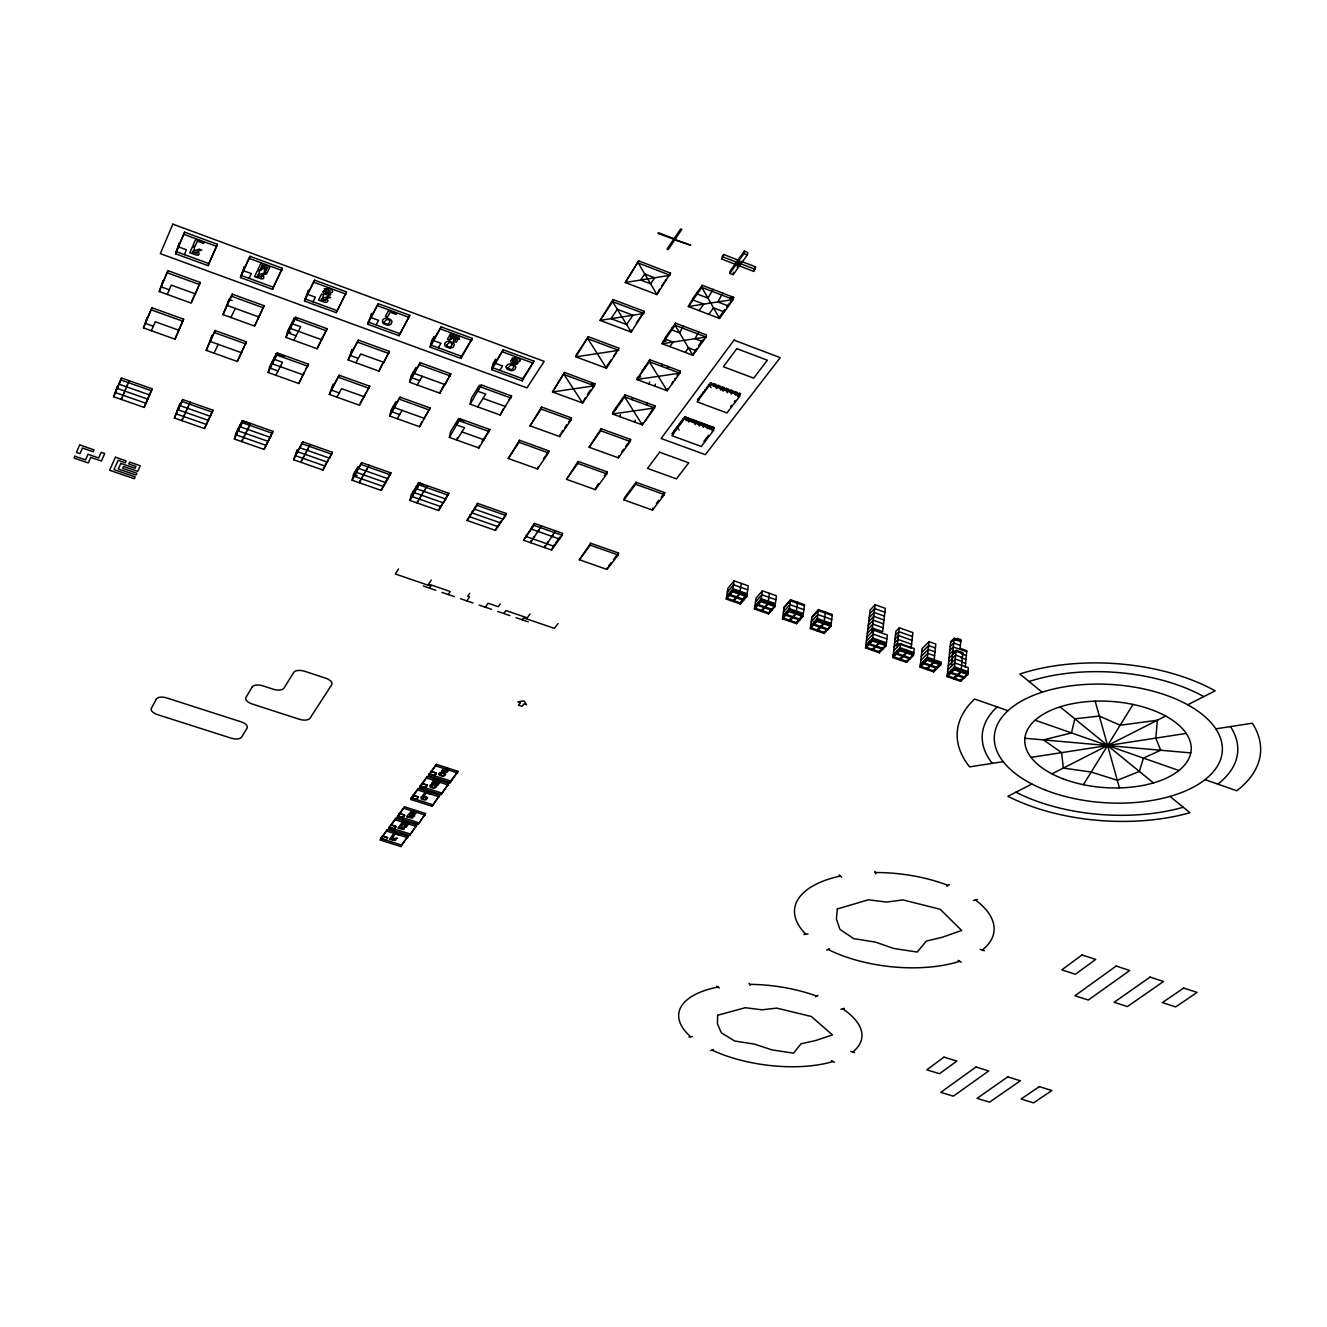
<?xml version="1.0" encoding="UTF-8"?>
<svg xmlns="http://www.w3.org/2000/svg" width="1327" height="1327" viewBox="0 0 1327 1327"><rect width="100%" height="100%" fill="white"/><g stroke="black" fill="none" stroke-linecap="round" stroke-linejoin="round"><path stroke-width="1.5" d="M325.414 302.274A2.306 1.41 15.9 0 0 326.94 302.042A2.919 1.775 15.9 0 0 327.387 301.66A4.13 2.505 15.9 0 0 327.669 301.096L327.703 300.765M508.141 367.712L510.646 365.157A2.272 1.377 12.6 0 1 511.94 365.29A2.538 1.543 12.6 0 1 513.864 366.915L512.338 369.271A2.505 1.526 12.6 0 1 511.874 369.42A2.488 1.509 12.6 0 1 508.407 368.292A2.505 1.526 12.6 0 1 508.175 367.728M960.881 640.626L954.179 638.254L950.679 641.704L947.163 676.637L960.632 681.365L967.731 674.564L968.378 667.713L954.893 662.953L947.86 669.803M957.431 675.609L957.53 674.63M960.018 649.318L960.964 639.664L957.63 638.469L955.871 640.211M961.163 670.218L960.98 672.192L953.897 679.009L954.096 677.052M961.262 669.239L962.888 652.668L956.153 650.28L952.637 653.73M960.632 681.365L960.814 679.407M965.21 667.232L966.802 650.728L960.118 648.356M950.878 671.28L950.978 670.301M951.376 666.386L954.179 638.254M947.163 676.637L954.213 669.803L956.153 650.28M957.53 639.432L957.63 638.469M934.191 659.701L935.817 644.076L929.033 641.671L922.099 648.621L920.125 667.149L933.677 671.893L940.677 665.026L940.976 662.09L927.391 657.296L920.44 664.213M927.109 667.564L926.909 669.521L933.876 662.637L934.092 660.68M930.393 666.088L930.492 665.109M933.677 671.893L933.876 669.936M923.808 661.742L923.907 660.763M920.125 667.149L927.092 660.249L929.033 641.671M894.149 646.83L897.566 643.346L911.168 648.157L912.86 632.597L899.308 627.787L895.891 631.287L892.938 657.595L906.557 662.372L913.457 655.438L914.203 648.588L900.552 643.761L893.701 650.744M906.839 651.076L906.623 653.033L899.756 659.983L899.971 658.026M906.557 662.372L906.772 660.415M892.938 657.595L899.789 650.628L900.552 643.761M903.173 656.517L903.289 655.538M896.571 652.154L896.687 651.175M897.118 647.261L899.308 627.787M867.311 633.311L872.37 628.019L882.637 631.652L885.325 608.347L875.107 604.714L870.081 610.055L865.569 647.974L879.27 652.784L886.088 645.801L887.315 635.019L873.597 630.159L866.846 637.209M875.82 646.896L875.92 645.901M879.436 641.405L879.204 643.379L872.42 650.379L872.652 648.422M879.27 652.784L879.502 650.827M869.168 642.517L869.285 641.522M871.905 631.934L875.107 604.714M865.569 647.974L872.337 640.958L873.597 630.159M436.45 786.529L434.974 788.022A3.085 1.493 11.4 0 1 434.443 788.138A2.787 1.344 11.4 0 1 433.232 788.138L430.661 787.309A3.417 1.642 11.4 0 1 430.048 786.762L429.865 785.617A7.597 3.666 11.3 0 1 430.23 785.103L430.993 784.605A3.317 1.609 11.4 0 1 431.773 784.406A2.803 1.36 11.4 0 1 433.315 784.456L435.239 785.07A2.72 1.31 11.4 0 1 436.069 785.667M830.835 626.327L832.328 614.55L818.444 609.64L811.908 616.823L810.349 628.583L824.216 633.443L830.835 626.327L816.918 621.434L810.349 628.583M824.133 621.915L823.885 623.889L817.299 631.022L817.548 629.048M824.266 620.936L825.394 612.095M824.216 633.443L824.482 631.486M816.918 621.434L818.444 609.64M820.584 627.455L820.7 626.477M813.882 623.043L814.015 622.064M802.951 616.508L804.527 604.714L790.56 599.787L784.124 607.02L782.499 618.797L796.449 623.69L802.951 616.508L788.951 611.581L782.499 618.797M792.717 617.652L792.849 616.673M796.233 612.079L795.968 614.053L789.482 621.252L789.747 619.278M796.366 611.083L797.56 602.242M796.449 623.69L796.714 621.733M785.999 613.223L786.131 612.245M788.951 611.581L790.56 599.787M774.918 606.638L776.428 595.806L762.378 590.847L756.025 598.145L754.482 608.944L768.515 613.87L774.918 606.638L760.835 601.662L754.482 608.944M764.684 607.783L764.816 606.804M768.151 602.176L767.885 604.15L761.499 611.415L761.781 609.441M768.3 601.197L769.411 593.318M768.515 613.87L770.921 609.491M757.933 603.354L758.065 602.358M760.835 601.662L762.378 590.847M740.4 604.001L746.703 596.686L748.279 585.854L734.146 580.861L727.909 588.243L726.284 599.041L740.4 604.001L740.682 602.027L746.985 594.712L732.819 589.719L726.582 597.067M743.833 598.377L743.983 597.399M733.632 599.555L733.35 601.529L739.62 594.197L739.919 592.224M736.485 597.863L736.618 596.885M740.068 591.228L741.229 583.366M729.701 593.401L729.85 592.423M726.284 599.041L732.537 591.693L734.146 580.861M739.67 260.706L723.713 254.502L721.822 259.064L753.67 271.405L755.561 266.86L741.428 261.386M753.67 271.405L755.561 266.86M729.8 273.395L743.949 253.59L744.331 251.135L747.731 252.462L747.333 254.917L733.168 274.689L729.8 273.395L730.182 270.957L744.331 251.135M733.168 274.689L733.549 272.251M697.538 291.907L702.199 285.288L722.867 293.134L717.791 301.926L728.54 306.039M713.047 289.352L707.988 298.16L697.173 294.03L697.538 291.824L693.324 297.795L692.959 300.002L703.741 304.132L699.097 310.634M723.713 254.502L721.822 259.064M669.836 346.612L673.071 342.051L665.358 339.148L665.739 336.958L675.476 323.191L698.715 331.899L695.033 338.7L702.746 341.62L703.094 339.43M696.493 348.553L696.128 350.726L688.448 347.84L685.18 352.385M664.363 494.639L664.711 492.616L636.015 482.282L624.37 497.907L624.005 499.914L652.502 510.115L664.363 494.639L635.666 484.289L624.005 499.914M702.199 285.288L701.834 287.412L688.348 306.537L719.549 318.43L733.3 299.487L733.632 297.348L722.85 293.217M680.204 371.079L679.855 373.152L667.116 390.719L636.894 379.505L649.766 359.683L680.204 371.079L677.002 375.491M667.464 388.645L667.116 390.719L649.401 361.773L649.766 359.683M672.258 383.619L672.623 381.546M683.256 326.044L679.59 332.861L671.844 329.942L672.225 327.752M652.502 510.115L652.851 508.108M674.647 380.335L675.012 378.245M667.514 368.541L667.863 366.451M675.476 323.191L675.128 325.297L662.14 343.71L692.843 355.254L706.064 337.025L706.412 334.918L698.699 331.999M635.666 484.289L636.015 482.282M654.858 386.174L655.223 384.1M665.723 337.041L662.14 343.71L706.064 337.025L675.128 325.297L692.843 355.254L695.381 350.146M651.507 412.233L651.872 410.176M654.957 405.896L654.609 407.97L642.318 424.889L612.576 413.991L612.958 411.934L625 394.849L654.957 405.896L645.37 420.692M661.791 366.401L662.156 364.328M618.117 554.985L618.465 553.011L590.615 543.207L579.385 559.762L607.036 569.449L618.117 554.985L590.25 545.181L579.385 559.762M649.202 384.067L649.567 381.994M642.683 422.849L642.318 424.889L624.635 396.906L625 394.849M647.128 405.199L647.493 403.143M670.533 273.13L656.931 294.577L625.316 282.518L638.669 260.888L670.533 273.13L668.327 276.348M641.953 372.34L642.318 370.266M607.036 569.449L607.384 567.475M630.259 441.526L630.624 439.486L601.131 428.721L589.138 447.249L618.415 457.848L630.259 441.526L600.749 430.761L589.138 447.249M634.903 422.185L635.268 420.128M644.292 369.022L644.657 366.932M644.341 311.397L631.237 332.098L600.136 320.388L612.991 299.537L644.341 311.397L636.247 323.241M618.415 457.848L618.78 455.825M632.133 399.676L632.515 397.619M606.787 473.888L607.152 471.881L578.108 461.414L566.513 479.329L595.342 489.646L606.787 473.888L577.726 463.422L566.513 479.329M621.6 401.202L621.965 399.145M620.041 416.728L620.406 414.671M638.669 260.888L625.316 282.518L670.168 275.253L638.27 263.028L656.931 294.577L659.519 289.236M590.25 545.181L590.615 543.207M615.579 409.744L615.944 407.688M631.619 329.992L631.237 332.098L612.593 301.644L612.991 299.537M600.749 430.761L601.131 428.721M595.342 489.646L595.723 487.639M577.726 463.422L578.108 461.414M562.217 535.312L562.598 533.338L534.416 523.419L523.568 540.222L551.551 550.025L562.217 535.312L534.018 525.392L523.568 540.222M547.205 543.921L547.587 541.947M571.058 419.946L571.439 417.905L541.582 407.007L530.02 425.834L559.662 436.566L571.058 419.946L541.167 409.064L530.02 425.834M588.292 336.71L575.885 356.847L606.489 368.209L619.128 348.238L588.292 336.71L576.283 354.773L575.885 356.847L618.747 350.328L587.894 338.8L606.489 368.209M552.513 536.556L552.895 534.582M551.551 550.025L554.57 544.402L554.205 546.376L526.155 536.539L526.554 534.565M555.565 530.866L544.568 547.587L544.949 545.613M559.662 436.566L560.06 434.543M564.506 372.505L552.53 391.979L582.653 403.01L594.463 385.775L594.844 383.719L564.506 372.505L552.53 391.979L594.463 385.775L564.091 374.579L582.653 403.01L585.19 397.835M533.189 539.011L533.57 537.037M538.447 531.613L538.828 529.622M541.466 525.907L530.584 542.677L530.966 540.719M531.779 527.151L531.397 529.125L559.53 539.027L559.911 537.037L555.648 542.925M534.018 525.392L534.416 523.419M548.482 452.905L548.88 450.881L519.471 440.282L508.291 458.495L537.485 468.945L548.482 452.905L519.056 442.306L508.291 458.495M537.485 468.945L537.883 466.938M541.167 409.064L541.582 407.007M505.653 515.407L506.051 513.433L477.538 503.381L467.087 520.466L495.402 530.369L505.653 515.407L477.123 505.371L467.087 520.466M436.384 773.16L430.993 771.418L436.384 773.16L434.559 775.565L429.185 773.84L428.787 775.731L450.284 782.648L458.064 771.352L436.45 764.352L429.135 774.089L450.616 781.022L458.064 771.352M427.311 785.169L421.953 783.444L427.311 785.169L425.503 787.541L420.161 785.833L419.763 787.707L441.128 794.541L448.775 783.411L427.311 776.494L420.112 786.082L441.46 792.916M495.402 530.369L497.509 525.923M500.909 520.947L500.511 522.921L472.08 512.952L472.495 510.978M499.798 370.333L502.568 365.953L494.921 363.134L495.767 359.103L493.014 363.515L491.703 369.669L522.224 380.866L533.985 361.16L503.248 349.814L492.168 367.529L522.656 378.726L533.985 361.16M441.128 794.541L448.775 783.411M519.056 442.306L519.471 440.282M450.284 782.648L450.616 781.022M418.37 796.98L413.045 795.288L418.37 796.98L416.595 799.318L411.287 797.627L410.889 799.501L432.104 806.252L439.635 795.288L418.32 788.454L411.237 797.875L432.436 804.643M522.224 380.866L522.656 378.726M432.104 806.252L439.635 795.288M425.503 787.541L427.261 785.418M404.619 815.143L399.361 813.484L404.619 815.143L402.894 817.432L397.652 815.773L397.254 817.614L418.221 824.266L425.585 813.534L404.503 806.816L397.586 816.005L418.552 822.657M477.687 406.875L485.715 394.119L478.151 391.365L479.462 385.245L471.467 398.05L470.156 404.154L500.179 415.019L511.542 395.977L481.286 384.946L478.599 389.242M418.221 824.266L425.585 813.534M428.787 775.731L436.45 764.352M434.559 775.565L436.334 773.409M477.123 505.371L477.538 503.381M387.584 837.669L382.408 836.027L387.584 837.669L385.908 839.875L380.733 838.249L380.335 840.091L401.019 846.576L408.169 836.143L387.384 829.591L380.683 838.498L401.351 844.984L408.169 836.143M410.889 799.501L418.32 788.454M416.595 799.318L418.32 797.228M396.043 826.489L390.818 824.847L396.043 826.489L394.335 828.745L389.126 827.103L388.728 828.944L409.562 835.512L416.811 824.913L395.877 818.295L389.076 827.335L409.894 833.903M500.179 415.019L503.331 408.699M409.562 835.512L416.811 824.913M419.763 787.707L427.311 776.494M402.894 817.432L404.569 815.392M484.604 437.744L484.173 439.851L461.929 431.872M491.703 369.669L503.248 349.814M469.99 514.743L469.576 516.717L497.957 526.653L500.063 522.191M401.019 846.576L401.351 844.984M463.969 421.007L458.396 419L450.699 431.358L449.372 437.396L478.931 447.979L489.895 429.55L460.121 418.818L457.533 422.965M475.016 507.196L474.602 509.17L503.082 519.172L506.051 513.433M388.728 828.944L395.877 818.295M394.335 828.745L395.977 826.738M478.931 447.979L479.362 445.889M397.254 817.614L404.503 806.816M470.156 404.154L481.286 384.946M380.335 840.091L387.384 829.591M385.908 839.875L387.534 837.901M423.86 484.936L418.453 483.028L411.27 494.54L409.943 500.461L438.607 510.497L448.841 493.279L419.979 483.128L417.574 486.992M458.396 419L457.085 425.071L464.533 427.742L456.77 440.05L457.234 437.943M438.607 510.497L440.664 506.002M449.372 437.396L460.121 418.818M446.386 497.111L445.955 499.101L417.126 488.966L418.453 483.028M438.341 347.79L440.979 343.311L433.216 340.458L434.145 336.428L431.524 340.906L430.114 347.093L461.016 358.423L472.312 338.385L441.161 326.89L430.595 344.954L461.481 356.283L472.312 338.385M424.341 491.504L424.789 489.53M448.227 378.178L445.142 384.631L414.621 373.534L416.031 367.413L410.955 376.088L409.545 382.193L439.95 393.207L450.848 373.849L420.228 362.669L415.102 371.411M427.211 485.665L417.126 502.983L417.557 501.009M461.016 358.423L461.481 356.283M409.943 500.461L419.979 483.128M439.95 393.207L440.415 391.083M419.514 499.168L419.962 497.194M421.936 495.353L422.368 493.362M424.64 418.469L394.6 407.688L396.01 401.633L391.133 409.993L389.707 416.031L419.631 426.747L430.18 408.019L400.024 397.155L395.098 405.581M413.659 490.725L412.332 496.646L441.045 506.715L443.102 502.203M416.048 486.876L414.721 492.815L443.483 502.916L448.841 493.279M430.114 347.093L441.161 326.89M419.631 426.747L421.77 421.903M388.595 476.791L388.131 478.782L358.97 468.531L359.435 466.54M413.477 371.759L412.067 377.88L419.714 380.65M386.24 480.673L385.775 482.663L356.664 472.445L358.074 466.507L353.529 474.286L352.119 480.225L381.114 490.376L390.951 472.893L361.74 462.609L357.145 470.455M409.545 382.193L420.228 362.669M389.707 416.031L400.024 397.155M381.114 490.376L390.951 472.893M383.901 484.537L383.437 486.528L354.392 476.343L355.802 470.405M393.572 405.813L392.162 411.868L399.659 414.571M376.072 324.949L378.593 320.388L370.731 317.501L371.709 313.454L367.712 324.219L399.012 335.681L409.827 315.328L378.278 303.684L368.226 322.063L399.51 333.541M369.055 465.18L359.385 482.763L359.849 480.789M399.012 335.681L409.827 315.328M352.119 480.225L361.74 462.609M358.29 358.373L350.56 355.553L352.07 349.432L348.155 359.965L378.941 371.112L389.392 351.423L358.373 340.11L351.091 353.43M361.674 478.898L362.138 476.907M363.963 475L364.427 473.026M366.269 471.102L366.733 469.111M378.941 371.112L381.098 366.086M364.875 394.733L364.378 396.839L341.586 388.662L336.909 397.138M339.231 392.908L331.634 390.171L333.127 384.117L329.312 394.418L359.6 405.266L369.702 386.223L339.165 375.226L332.148 388.065M367.712 324.219L378.278 303.684M325.646 464.118L325.148 466.092L295.739 455.791L297.248 449.836L293.582 459.739L322.942 470.007L332.347 452.258L302.788 441.841L296.253 453.801M322.942 470.007L327.869 460.17L327.387 462.161L297.911 451.827L298.409 449.836M348.155 359.965L358.373 340.11M329.312 394.418L339.165 375.226M310.186 444.462L300.947 462.31L301.428 460.336M313.006 301.81L315.378 297.165L307.416 294.246L308.461 290.198L304.497 301.03L336.212 312.658L346.529 291.957L314.582 280.163L305.061 298.89L336.743 310.518M303.12 458.362L303.618 456.388M305.293 454.415L305.791 452.424M336.212 312.658L346.529 291.957M307.482 450.434L307.98 448.443M322.411 337.705L321.864 339.845L290.547 328.466L292.156 322.328M297.596 318.944L294.461 317.8L287.594 331.319L285.985 337.44L317.17 348.736L327.139 328.731L295.722 317.269L293.4 321.814M300.599 445.855L300.101 447.829L329.61 458.213L332.347 452.258M293.582 459.739L302.788 441.841M284.094 356.217L276.364 353.43L269.746 366.451L268.154 372.522L298.824 383.503L308.461 364.162L277.542 353.032L275.319 357.394M317.17 348.736L320.056 342.167M298.824 383.503L303.883 372.821L303.352 374.927L272.549 363.863L274.142 357.792M304.497 301.03L314.582 280.163M249.576 423.562L242.095 420.924L235.941 433.066L234.348 439.005L264.056 449.405L273.03 431.375L243.106 420.825L241.033 424.905M266.677 443.434L266.163 445.424L236.388 434.991L237.981 429.036M268.784 439.436L268.27 441.41L238.445 430.943L240.038 424.988M270.907 435.405L270.393 437.396L240.502 426.896L242.095 420.924M264.056 449.405L273.03 431.375M289.867 326.824L288.274 332.961L296.103 335.797M294.461 317.8L292.852 323.954L300.715 326.807L293.798 340.276M285.985 337.44L295.722 317.269M271.952 362.138L270.343 368.209L278.056 370.963M276.364 353.43L274.772 359.517L282.502 362.288L275.834 375.276M268.154 372.522L277.542 353.032M242.31 439.619L241.796 441.609L250.604 423.462M243.853 437.595L244.384 435.621M245.91 433.564L246.44 431.59M248 429.533L248.514 427.543M249.094 278.355L251.35 273.627L243.272 270.675L244.4 266.611L240.452 277.559L272.582 289.336L282.402 268.286L250.023 256.327L241.05 275.402L273.163 287.179L282.402 268.286M234.348 439.005L243.106 420.825M259.611 314.881L259.047 317.02L227.315 305.492L229.024 299.338L232.192 300.499M229.024 299.338L223.019 314.632L254.602 326.077L264.09 305.741L232.258 294.13L227.912 303.352M272.582 289.336L273.163 287.179M242.128 350.627L241.547 352.733L210.363 341.537L212.055 335.449L206.216 350.345L237.284 361.475L246.44 341.819L215.14 330.539L210.943 339.43M254.602 326.077L264.09 305.741M237.284 361.475L244.284 346.231M208.986 418.42L208.439 420.41L178.249 409.827L179.925 403.856L174.384 418.022L204.458 428.538L213 410.225L182.695 399.56L178.813 407.837M206.995 422.5L206.448 424.491L176.309 413.924L177.984 407.97M210.976 414.339L210.446 416.33L180.19 405.697L180.754 403.707M204.458 428.538L213 410.225M240.452 277.559L250.023 256.327M223.019 314.632L232.258 294.13M183.856 416.578L184.42 414.588M185.813 412.481L186.361 410.491M187.77 408.351L188.318 406.361M190.292 402.23L181.932 420.659L182.479 418.668M206.216 350.345L215.14 330.539M174.384 418.022L182.695 399.56M208.123 265.699L217.429 244.301L184.619 232.175L176.209 251.616L208.737 263.542L208.123 265.699L175.579 253.772L179.477 242.741L178.299 246.789L186.46 249.791L184.353 254.602M169.275 289.8L161.247 286.881L163.055 280.727L159.24 291.525L191.237 303.12L200.211 282.435L167.948 270.675L161.877 284.741M153.335 326.26L145.439 323.423L147.231 317.335L143.498 327.902L174.965 339.165L183.624 319.177L151.925 307.764L146.053 321.316M179.576 328.151L178.963 330.274L155.292 321.764L151.378 330.722M174.965 339.165L183.624 319.177M146.567 401.318L146.003 403.308L115.499 392.61L117.274 386.655L113.691 396.773L144.129 407.422L152.207 388.828L121.537 378.013L116.079 390.619M144.129 407.422L152.207 388.828M148.442 397.171L147.861 399.162L117.307 388.429L117.904 386.439M150.316 393.008L149.752 394.998L119.115 384.233L119.712 382.242M175.579 253.772L184.619 232.175M159.24 291.525L167.948 270.675M121.902 397.453L121.321 399.444L129.233 380.716M123.146 395.297L123.726 393.306M124.97 391.117L125.551 389.126M126.795 386.937L127.392 384.93M143.498 327.902L151.925 307.764M113.691 396.773L121.537 378.013M520.118 360.579L519.554 361.425A2.836 1.725 12.6 0 1 519.023 361.724L518.691 361.807A2.903 1.775 12.6 0 1 517.58 361.873L512.653 361.558L518.011 363.382A3.052 1.858 12.6 0 1 515.788 364.129M167.252 294.428L171.316 285.139L195.401 293.897L200.211 282.435M191.834 300.98L195.301 293.3M208.737 263.542L217.429 244.301M213.995 353.131L218.175 344.34M230.931 317.501L235.277 308.378M244.997 344.755L246.44 341.819M306.172 368.508L308.461 364.162M320.835 340.691L327.139 328.731M355.868 362.752L360.728 353.961L383.901 362.371L389.392 351.423M360.115 403.159L362.487 398.963M363.283 397.553L366.484 391.913M367.28 390.486L369.702 386.223M381.927 364.626L383.569 361.707M397.204 418.718L402.131 410.391M417.159 384.946L422.268 376.321M425.121 416.379L430.18 408.019M441.277 389.657L444.744 383.934M449.107 376.735L450.848 373.849M1083.396 784.705L1132.993 704.455M398.548 568.935L395.297 573.977L430.877 586.152L429.55 588.143M481.983 441.825L489.895 429.55M508.788 400.24L511.542 395.977M431.225 580.131L428.571 584.112L450.251 591.527L448.211 594.513M673.569 239.474L667.033 249.144L668.178 249.592L674.713 239.905L674.05 238.744L658.441 232.706L657.96 233.419L690.737 245.23L674.713 239.905M674.05 238.744L680.651 228.974L681.796 229.422L675.194 239.192M543.357 458.943L545.198 456.256M546.11 454.912L548.88 450.881M561.006 433.166L562.88 430.412M564.655 427.825L566.795 424.69M568.586 422.086L571.439 417.905M587.33 394.683L590.548 389.989M592.705 386.854L594.844 383.719L591.344 384.233M606.87 366.136L611.332 359.634M613.555 356.366L615.794 353.115M661.725 286.018L666.137 279.566M469.775 593.335L467.734 596.271L469.559 596.901L466.789 600.866M693.324 297.878L688.348 306.537L733.3 299.487L701.834 287.412L719.549 318.43M485.3 607.185L488.104 603.254L498.222 606.704L500.312 603.802M737.779 265.251L739.272 263.144M737.082 267.324L739.438 264.056M708.85 314.35L713.511 307.864L724.243 311.961L724.608 309.755L719.897 316.307M503.746 613.489L505.869 610.553L527.217 617.851L530.07 613.986M596.669 486.345L598.56 483.725M604.266 475.846L607.152 471.881M621.716 451.761L623.574 449.223M625.78 446.154L627.638 443.6M628.633 442.223L630.624 439.486M698.699 345.501L702 340.939M726.748 306.786L728.905 303.833M730.082 302.274L733.632 297.348L729.767 297.961M522.125 619.775L523.551 617.835L554.387 628.368L558.037 623.574M672.258 433.514L672.822 432.768L673.585 434.012L672.258 433.514L684.749 416.778L714.341 427.692L711.952 430.777M673.685 431.59L674.564 430.412M675.46 429.218L676.339 428.04M678.097 425.668L677.218 426.863L679.142 429.998M678.976 424.491L679.872 423.296M680.751 422.102L681.647 420.908M682.526 419.714L683.422 418.519M684.765 416.728L686.341 420.642M698.981 397.768L699.893 396.541M700.805 395.313L701.718 394.086M702.63 392.858L703.542 391.631M704.455 390.403L705.383 389.176M706.296 387.932L707.225 386.704M708.154 385.46L709.066 384.216L711.073 387.617M709.995 382.972L711.521 382.757L713.544 386.19M608.629 565.883L611.083 562.665M613.538 559.447L618.465 553.011M656.401 503.464L658.773 500.362M661.145 497.26L664.711 492.616M703.924 441.31L708.552 435.256M730.547 406.609L731.476 405.399M734.279 401.733L735.208 400.522M727.312 592.157L733.566 584.792L747.715 589.785M726.732 596.088L732.968 588.74L747.134 593.733M733.499 600.534L739.769 593.202M755.461 602.076L761.814 594.778L775.88 599.738M754.897 605.991L761.25 598.709L775.333 603.669M754.764 606.986L761.117 599.688L775.184 604.664M761.632 610.437L768.018 603.171M783.992 607.998L790.428 600.766L804.394 605.693M783.444 611.913L789.897 604.681L803.88 609.624M782.913 615.844L789.366 608.629L803.349 613.555M782.764 616.823L789.233 609.607L803.217 614.534L798.008 620.29M789.615 620.256L796.1 613.057M811.776 617.801L818.328 610.619L832.211 615.529M811.261 621.716L817.814 614.55L831.714 619.444M810.747 625.631L817.299 618.482L831.2 623.375M810.615 626.609L817.167 619.46L831.084 624.37M817.415 630.026L824.001 622.894M869.616 613.92L874.659 608.579L884.877 612.228M869.152 617.785L874.194 612.46L884.429 616.093M868.704 621.65L873.747 616.342L883.981 619.974M868.24 625.531L873.282 620.223L883.533 623.856M867.775 629.429L872.834 624.121L883.085 627.754M866.382 641.123L873.133 634.074L886.867 638.934M865.917 645.038L872.685 638.005L886.419 642.849M865.801 646.017L872.569 638.984L886.303 643.827M872.536 649.401L879.32 642.401M895.46 635.169L898.877 631.669L912.445 636.479M895.028 639.05L898.429 635.55L912.014 640.36M894.58 642.948L897.997 639.448L911.599 644.258M893.27 654.659L900.121 647.676L913.772 652.502M893.154 655.621L900.005 648.671L913.673 653.481M899.855 659.005L906.739 652.055M921.684 652.502L928.635 645.569L935.402 647.974M921.27 656.401L928.22 649.467L935.004 651.872M920.855 660.299L927.805 653.382L934.59 655.787M920.341 665.192L927.291 658.275L940.876 663.069L935.037 668.808M950.58 642.666L954.08 639.216L960.781 641.588M927.009 668.543L933.992 661.659M950.198 646.531L953.698 643.081L960.4 645.453M949.817 650.396L953.317 646.946L966.719 651.706M949.419 654.261L952.919 650.811L956.286 652.005M949.037 658.142L956.054 651.242L962.788 653.63M948.639 662.024L955.672 655.14L962.407 657.528M948.241 665.905L955.291 659.038L962.025 661.427M947.461 673.718L954.511 666.867L968.013 671.628M947.362 674.68L954.412 667.846L967.914 672.607M953.997 678.031L961.08 671.197M946.798 886.32L949.419 884.578M815.657 996.842L817.913 995.366M1031.942 784.041L1007.906 796.283A151.991 78.807 3.7 0 0 1189.987 812.721L1170.016 796.449M1051.946 773.857L1165.604 716.049M1187.682 704.803L1215.134 690.836A151.991 78.807 3.7 0 0 1019.849 674.016L1042.143 692.196M826.605 950.099L829.64 948.805M710.675 1050.652L713.362 1049.557M198.088 254.966L197.391 255.132A2.372 1.427 18 0 1 196.612 255.116L189.778 252.793L192.481 246.656L194.605 247.436L193.924 250.156A4.346 2.621 18.1 0 0 195.003 250.471L199.249 249.144L201.77 250.073L197.026 251.466L198.536 252.445A2.571 1.559 18 0 1 199.083 253.49L199.067 253.839A4.23 2.554 18.1 0 1 198.834 254.419A2.986 1.808 18 0 1 198.403 254.834M262.779 278.72L262.082 278.886A2.339 1.41 17 0 1 261.286 278.886L254.552 276.58L257.421 270.559L259.528 271.322L258.765 274.009A4.296 2.604 17 0 0 259.827 274.307L264.106 273.014L266.594 273.926L261.817 275.303L263.293 276.265A2.538 1.543 17 0 1 263.824 277.293L263.791 277.625A4.18 2.521 17 0 1 263.526 278.206A2.953 1.791 17 0 1 263.094 278.587M973.404 900.486L977.336 899.441M324.286 290.878L330.307 291.177L327.752 289.269A1.808 1.111 15.9 0 0 327.188 289.253L327.039 289.286A3.434 2.09 15.9 0 0 326.06 289.867L324.17 289.021L328.914 288.357A8.344 5.076 15.9 0 1 330.29 288.888A6.453 3.931 15.9 0 1 330.821 289.153L331.053 289.286A3.268 1.99 15.9 0 1 332.463 290.713A2.571 1.559 15.9 0 1 332.596 291.442L332.082 292.322A2.919 1.775 15.9 0 1 331.584 292.637L331.252 292.736A3.002 1.825 15.9 0 1 330.141 292.819L325.165 292.521L330.722 294.412A3.135 1.908 15.9 0 1 329.444 295.125A3.168 1.924 15.9 0 1 328.499 295.191L326.956 294.942A7.066 4.313 15.9 0 1 325.513 294.428L323.888 293.449A2.969 1.808 15.9 0 1 323.523 293.051A3.085 1.874 15.9 0 1 323.257 292.653A2.604 1.592 15.9 0 1 323.174 291.874M840.903 1009.25L844.403 1008.387M511.923 360.015L517.945 360.231L515.506 358.506A1.758 1.078 12.6 0 0 514.942 358.489L514.644 358.555A3.334 2.024 12.6 0 0 513.781 359.053L511.957 358.24L516.734 357.643A8.111 4.943 12.6 0 1 518.061 358.157A6.27 3.815 12.6 0 1 518.558 358.406L518.791 358.539A3.185 1.941 12.6 0 1 520.051 359.882A2.488 1.526 12.6 0 1 520.118 360.579M442.72 770.191L446.934 770.406L444.578 769.428A2.322 1.128 11.3 0 0 443.981 769.693L442.704 769.196L446.005 768.963A5.673 2.77 11.3 0 1 446.95 769.278A4.097 1.99 11.3 0 1 447.464 769.494A2.223 1.078 11.3 0 1 448.377 770.29A1.758 0.863 11.3 0 1 448.41 770.755L448.062 771.136A1.99 0.962 11.3 0 1 446.652 771.369L443.268 771.153L447.133 772.115A2.123 1.028 11.3 0 1 446.121 772.563A2.14 1.045 11.3 0 1 445.474 772.579L444.412 772.414A4.794 2.339 11.3 0 1 443.434 772.098L442.339 771.551A2.04 0.995 11.3 0 1 441.941 771.103A1.775 0.863 11.3 0 1 441.908 770.688A2.123 1.045 11.3 0 1 442.156 770.406M1003.229 761.665L969.589 766.857A151.991 78.807 3.7 0 1 974.615 699.03L1007.973 710.691M1031.029 757.369L1186.189 733.416M1215.781 728.855L1252.34 723.215A151.991 78.807 3.7 0 1 1236.747 790.743L1205.049 779.662M662.505 341.62L666.154 341.056M637.275 377.432L640.825 376.901M803.913 934.54L807.994 933.943M688.879 1037.017L692.578 1036.536M515.739 364.129L514.229 363.88A6.867 4.18 12.6 0 1 512.836 363.382L511.31 362.437A2.886 1.758 12.6 0 1 510.762 361.69A2.538 1.543 12.6 0 1 510.729 360.944A3.052 1.858 12.6 0 1 511.094 360.413M1024.859 738.26L1190.8 752.907M325.132 302.324L318.48 300.051L321.532 294.146L323.606 294.909L322.76 297.53A4.246 2.588 15.9 0 0 323.805 297.829L328.117 296.568L330.572 297.464L325.762 298.807L327.222 299.753A2.521 1.526 15.9 0 1 327.703 300.765M850.789 1051.399L854.654 1052.576M387.036 831.183L407.837 837.735M395.529 819.904L416.479 826.522M404.171 808.425L425.254 815.143M417.988 790.079L439.303 796.913M980.189 949.352L984.335 950.696M426.979 778.136L448.443 785.053M436.102 765.994L457.732 772.994M423.28 586.003L435.803 590.283M441.957 592.389L454.448 596.652M460.569 598.742L473.009 602.989M479.113 605.079L491.504 609.309M497.575 611.382L509.916 615.595M515.971 617.669L528.262 621.865M353.529 474.286L357.145 475.564M1035.077 720.179L1178.957 770.523M732.537 591.693L746.703 596.686M872.337 640.958L886.088 645.801M899.789 650.628L913.457 655.438M927.092 660.249L940.677 665.026M954.213 669.803L967.731 674.564M120.939 380.02L151.643 390.818M182.131 401.55L212.453 412.216M242.576 422.815L272.516 433.365M302.274 443.832L331.866 454.249M361.259 464.599L390.486 474.884M419.548 485.101L448.426 495.27M961.312 653.796L966.338 655.571M960.93 657.678L965.956 659.453M962.224 662.156L965.592 663.334M151.295 309.871L183.026 321.3M214.543 332.646L245.86 343.925M276.995 355.138L307.914 366.269M338.65 377.349L369.188 388.347M399.543 399.261L429.699 410.126M459.673 420.924L489.464 431.64M483.028 398.399L505.62 406.593M287.594 331.319L290.713 332.447M167.335 272.831L199.597 284.575M231.661 296.269L263.509 307.881M295.158 319.409L326.608 330.871M357.842 342.25L388.894 353.563M419.73 364.809L450.384 375.972M480.838 387.069L511.094 398.1M183.972 234.348L216.815 246.457M249.426 258.483L281.838 270.443M314.018 282.319L345.999 294.113M377.764 305.84L409.33 317.485M440.68 329.046L471.831 340.541M502.784 351.954L533.537 363.299M450.716 336.096L459.557 339.364M737.231 261.087L740.615 262.414M722.22 256.625L755.179 269.315M736.833 263.542L740.217 264.853M743.949 253.59L747.333 254.917M831.531 1060.704L834.451 1062.33M958.16 960.366L961.212 962.224M410.358 813.65L411.42 814.181A4.661 2.206 11.4 0 0 412.382 814.463L413.41 814.645A2.107 0.995 11.4 0 0 414.92 814.297L411.237 813.269L414.571 813.484A1.924 0.912 11.4 0 0 415.882 813.285L416.164 812.472A2.156 1.028 11.4 0 0 415.268 811.726A3.981 1.891 11.4 0 0 414.77 811.51A5.507 2.604 11.4 0 0 413.858 811.212L410.789 811.311L411.917 811.892A2.256 1.062 11.4 0 1 412.481 811.643L414.804 812.522L410.872 812.34A1.957 0.929 11.5 0 0 410.159 812.522A2.073 0.979 11.4 0 0 409.927 812.837L409.96 813.235M716.845 986.077L719.35 988.001M1060.124 706.86L1153.462 782.947M839.062 874.957L841.65 877.147M690.007 418.668L692.13 422.152M687.917 417.889L690.057 421.405M685.81 417.109L688.862 422.102M698.384 421.754L700.391 425.071M696.293 420.991L699.362 426.05M694.203 420.211L696.277 423.628M692.097 419.432L695.265 424.623M704.654 424.076L707.391 428.604M702.564 423.296L704.471 426.448M700.474 422.533L703.426 427.394M710.924 426.382L712.848 429.6M708.834 425.619L710.907 429.052M706.744 424.839L709.331 429.119M713.014 427.161L713.76 428.405M717.758 387.7L715.784 384.349L713.661 383.553L716.663 388.645M727.312 392.676L724.293 387.534L722.17 386.738L724.21 390.221M723.165 391.249L720.047 385.941L717.907 385.145L720.826 390.105M732.487 393.041L730.663 389.906L732.786 390.702L735.357 395.114M731.393 394.003L728.54 389.126L726.416 388.33L728.374 391.681M749.141 983.324L750.137 985.38M874.841 871.341L875.737 873.73M1095.173 701.17L1119.457 787.939M446.618 345.12L449.057 342.499A2.289 1.393 13.7 0 1 450.367 342.648A2.554 1.559 13.7 0 1 452.325 344.29M452.308 344.29L450.881 346.679A2.521 1.543 13.7 0 1 448.31 346.662A2.521 1.543 13.7 0 1 446.652 345.12M427.427 798.157L425.984 799.816A3.052 1.46 11.4 0 1 425.453 799.916A2.754 1.327 11.4 0 1 424.258 799.916L421.82 799.169A3.384 1.609 11.4 0 1 421.09 798.555L420.908 797.427A7.547 3.616 11.4 0 1 421.273 796.93L422.019 796.432A3.301 1.576 11.4 0 1 422.799 796.25A2.787 1.327 11.4 0 1 424.308 796.283L426.216 796.897A2.687 1.294 11.4 0 1 427.045 797.477M442.156 770.34A2.04 0.995 11.3 0 1 442.754 770.108M436.318 785.733A3.317 1.609 11.4 0 1 436.683 786.447M427.294 797.56A3.301 1.576 11.4 0 1 427.676 798.24M842.662 1008.819A92.326 39.71 7.6 0 1 852.714 1051.979M832.991 1061.517A92.326 39.71 7.6 0 1 712.018 1050.105M690.72 1036.769A92.326 39.71 7.6 0 1 718.089 987.039M749.639 984.352A92.326 39.71 7.6 0 1 816.785 996.113M975.378 899.955A100.305 46.611 6.4 0 1 982.262 950.032M959.686 961.295A100.305 46.611 6.4 0 1 828.131 949.452M805.953 934.241A100.305 46.611 6.4 0 1 840.356 876.052M875.289 872.536A100.305 46.611 6.4 0 1 948.108 885.441M992.248 763.357A126.513 65.57 3.7 0 1 997.141 706.909M1029.022 681.514A136.499 70.762 3.7 0 1 1203.821 696.609M1230.461 726.582A129.449 67.096 3.7 0 1 1217.854 784.141M1183.286 807.264A139.269 72.205 3.7 0 1 1015.951 792.186M511.044 360.513A2.538 1.543 12.6 0 1 511.807 360.131M510.032 369.337A2.505 1.526 12.6 0 1 509.535 369.155M385.129 318.38A4.877 2.969 14.8 0 0 384.017 318.795L382.922 319.774A11.147 6.784 14.7 0 0 382.408 320.752L382.707 322.876A5.009 3.052 14.8 0 0 383.636 323.854L387.401 325.264A4.047 2.455 14.8 0 0 388.728 325.264L391.166 324.053L391.979 321.731A4.794 2.919 14.8 0 0 391.415 320.454A3.998 2.422 14.8 0 0 390.188 319.409L386.887 318.298A4.097 2.488 14.8 0 0 385.129 318.38M386.323 323.888A2.77 1.692 14.8 0 1 385.759 323.672M323.158 291.724A3.085 1.874 15.9 0 1 323.473 291.177M323.456 291.409A2.604 1.592 15.9 0 1 324.186 291.011M384.283 321.798L384.316 322.212A2.538 1.543 14.8 0 0 386.057 323.805A2.538 1.543 14.8 0 0 388.629 323.805L389.989 321.366A2.588 1.576 14.8 0 0 387.982 319.691A2.322 1.41 14.8 0 0 386.671 319.558L384.283 321.798M717.625 1015.271L717.443 1023.847L721.39 1032.854L734.561 1040.982L754.715 1044.183L771.899 1049.873L793.596 1053.157L801.01 1043.768L815.508 1040.567L832.444 1034.944L811.344 1016.499L776.759 1008.122L761.947 1009.814L745.243 1007.707L717.625 1015.271M422.168 798.025L422.185 798.24A1.742 0.829 11.4 0 0 423.346 799.119A1.742 0.829 11.4 0 0 425.104 799.169L425.735 798.771A5.557 2.654 11.4 0 0 426 798.39L426.067 797.925A1.742 0.829 11.4 0 0 424.723 796.996L422.168 798.025M431.142 786.214L431.159 786.447A1.758 0.846 11.4 0 0 432.32 787.326A1.758 0.846 11.4 0 0 434.095 787.392L434.742 786.961A5.59 2.704 11.4 0 0 435.007 786.579L435.057 786.115A1.758 0.846 11.4 0 0 433.713 785.186L431.142 786.214M440.249 774.222L440.265 774.454A1.758 0.863 11.3 0 0 441.427 775.35A1.758 0.863 11.3 0 0 443.218 775.399L443.882 774.985A5.64 2.754 11.4 0 0 444.147 774.586L444.213 774.105A1.742 0.846 11.3 0 0 443.4 773.359A1.908 0.929 11.3 0 0 442.853 773.16L440.249 774.222M264.571 266.976L264.338 271.703L267.158 272.748L270.045 266.76L268.253 266.113L265.981 270.824L266.296 265.383L264.62 264.77L260.44 268.784L262.646 264.04L260.855 263.376L257.985 269.364L260.822 270.409L264.571 266.976M444.611 344.29L445.009 345.75A4.96 3.019 13.7 0 0 445.889 346.729L449.621 348.122A3.998 2.438 13.7 0 0 450.948 348.122L453.403 346.928L454.298 344.638A4.761 2.886 13.7 0 0 453.768 343.394A3.948 2.405 13.7 0 0 452.573 342.366L449.322 341.271A4.047 2.472 13.7 0 0 447.564 341.338A4.827 2.936 13.7 0 0 446.419 341.752L445.308 342.714A11.047 6.718 13.6 0 0 444.761 343.676L444.611 344.29M438.872 773.94L439.137 774.769A3.434 1.675 11.3 0 0 439.768 775.333L442.355 776.179A2.803 1.36 11.3 0 0 443.566 776.179A3.102 1.509 11.3 0 0 444.114 776.063L445.607 774.537A3.284 1.609 11.3 0 0 445.225 773.658A2.737 1.327 11.3 0 0 444.396 773.06L442.455 772.43A2.836 1.377 11.3 0 0 440.896 772.38A3.351 1.626 11.3 0 0 440.116 772.579L439.337 773.094A7.647 3.716 11.3 0 0 438.972 773.624L438.872 773.94M1157.376 720.229L1155.834 738.111L1160.694 750.236L1143.41 758.082L1139.362 771.451L1117.317 780.293L1091.225 772.049L1063.325 768.068L1061.617 752.658L1043.47 739.902L1071.486 732.919L1074.804 718.819L1099.337 716.049L1120.137 725.255L1157.376 720.229M506.151 366.899L506.516 368.342A4.91 2.986 12.6 0 0 507.362 369.304L511.028 370.681A3.964 2.405 12.6 0 0 512.371 370.681L514.859 369.52L515.805 367.264A4.711 2.87 12.6 0 0 515.324 366.053A3.915 2.372 12.6 0 0 514.146 365.025L510.945 363.946A4.014 2.438 12.6 0 0 509.186 364.013A4.777 2.903 12.6 0 0 508.042 364.411L506.897 365.356A10.948 6.652 12.5 0 0 506.333 366.302L506.151 366.899M837.354 908.962L836.392 918.914L839.908 929.331L853.626 938.62L875.455 942.104L893.784 948.49L917.272 952.056L926.279 941.092L942.502 937.194L961.627 930.476L940.196 909.277L902.957 899.922L886.519 902.078L868.339 899.806L837.354 908.962M964.265 677.002L964.165 677.981L950.679 673.237L950.779 672.258L964.265 677.002M395.579 839.891L395.546 840.057A2.687 1.244 11.5 0 1 395.346 840.323A2.007 0.929 11.5 0 1 395.048 840.505L389.508 839.311L391.647 836.491L392.991 836.922L392.394 838.183A2.77 1.277 11.5 0 0 393.074 838.365L397.536 838.349L394.335 838.896L395.579 839.891M937.26 667.498L937.161 668.476L923.609 663.699L923.708 662.72L937.26 667.498M404.088 828.745L404.055 828.911A2.704 1.261 11.5 0 1 403.856 829.193A2.024 0.945 11.5 0 1 403.541 829.375L397.967 828.164L400.14 825.311L401.5 825.742L400.87 827.02A2.77 1.294 11.5 0 0 401.567 827.185L406.062 827.185L402.844 827.733L404.088 828.745M412.73 817.432L412.697 817.598A2.737 1.294 11.5 0 1 412.498 817.88A2.04 0.962 11.4 0 1 412.183 818.062L406.56 816.851L408.766 813.932L410.126 814.363L409.496 815.674A2.787 1.327 11.5 0 0 410.192 815.856L414.737 815.84L411.47 816.387L412.73 817.432M910.106 657.927L909.99 658.922L896.355 654.111L896.471 653.133L910.106 657.927M882.787 648.322L882.671 649.301L868.936 644.474L869.052 643.495L882.787 648.322M827.65 628.915L827.517 629.894L813.633 625.017L813.766 624.022L827.65 628.915M196.943 253.042L192.349 252.545L193.045 250.985L196.943 253.042M799.833 619.128L799.7 620.107L785.717 615.197L785.849 614.202L799.833 619.128M771.85 609.275L771.7 610.254L757.651 605.311L757.783 604.332L771.85 609.275M454.166 336.876L453.519 341.354L456.239 342.349L459.623 336.693L457.898 336.063L455.227 340.525L456.007 335.366L454.398 334.769L449.903 338.567L452.507 334.072L450.782 333.425L447.415 339.098L450.135 340.11L454.166 336.876M743.684 599.373L743.551 600.351L729.402 595.375L729.551 594.396L743.684 599.373M405.017 823.752L404.669 826.041L406.493 826.621L408.666 823.785L407.505 823.42L405.797 825.659L406.228 823.022L405.15 822.674L402.214 824.515L403.872 822.276L402.711 821.894L400.555 824.747L402.396 825.328L405.017 823.752M261.684 276.845L257.123 276.348L257.853 274.805L261.684 276.845M436.301 782.117L435.886 784.539L437.761 785.153L440.05 782.15L438.855 781.769L437.047 784.124L437.562 781.338L436.45 780.989L433.382 782.947L435.14 780.558L433.946 780.176L431.673 783.195L433.547 783.793L436.301 782.117M325.596 300.333L321.051 299.836L321.831 298.326L325.596 300.333M394.185 839.626L391.216 839.278L394.185 839.626M402.695 828.479L399.676 828.114L402.662 828.546M411.32 817.15L408.285 816.785L411.32 817.15M172.858 224.13L160.318 253.639L526.968 387.882L544.203 361.359L172.858 224.13M74.859 456.223L74.063 458.08L88.295 462.957L90.734 457.367L101.416 461.033L104.717 453.535L101.151 452.308L98.679 457.948L87.98 454.265L85.558 459.888L74.859 456.223M79.67 444.91L76.452 452.474L80.035 453.685L82.44 448.045L93.189 451.727L94.001 449.853L79.67 444.91M195.683 239.341L193.012 245.445L195.135 246.225L197.375 241.166L203.578 243.455L204.043 242.426L195.683 239.341M115.432 457.218L109.577 470.256L134.292 478.715L135.155 476.874L113.956 469.609L118.136 460.32L125.252 462.758L126.098 460.884L115.432 457.218M120.857 463.405L118.335 468.978L136.001 475.033L136.863 473.192L122.714 468.331L123.56 466.474L137.726 471.35L140.297 465.777L129.664 462.111L128.802 463.986L135.901 466.424L135.039 468.282L120.857 463.405M156.387 699.047L151.361 708.303A8.659 4.147 14.4 0 0 157.515 714.639L231.313 738.21A8.543 4.114 13.5 0 0 241.58 737.148L247.071 728.158A8.592 4.147 13.5 0 0 241.215 721.871L166.704 697.919A8.708 4.197 14.4 0 0 156.387 699.047M388.629 310.501L385.427 316.274L387.467 317.037L390.138 312.243L396.11 314.449L396.657 313.471L388.629 310.501M252.213 686.988L245.959 697.438A8.742 4.296 13.6 0 0 251.898 703.907L299.471 719.3A8.675 4.263 13 0 0 310.02 718.206L331.634 684.898A8.858 4.445 13 0 0 325.845 678.246L304.513 671.23A8.874 4.462 13.3 0 0 293.698 672.441L284.011 688.066A8.825 4.396 13.5 0 1 273.329 689.244L262.846 685.827A8.791 4.346 13.6 0 0 252.213 686.988M612.593 301.644L600.136 320.388L643.96 313.504L612.593 301.644M617.304 309.324L611.034 318.679L626.626 324.551L632.946 315.245L617.304 309.324M644.74 273.959L640.659 280.03L650.578 283.812L654.675 277.774L644.74 273.959M624.635 396.906L612.576 413.991L654.609 407.97L624.635 396.906M649.401 361.773L636.894 379.505L679.855 373.152L649.401 361.773M734.013 340.127L661.128 438.491L705.334 454.663L780.226 357.643L734.013 340.127M698.068 398.996L697.471 399.775L698.831 400.273L698.068 398.996M659.585 452.208L647.526 468.398L676.438 478.881L688.73 462.824L659.585 452.208M684.4 418.917L671.893 435.687L701.253 446.469L713.992 429.832L684.4 418.917M710.111 384.465L697.139 401.865L726.964 412.946L740.184 395.695L710.111 384.465M736.817 348.653L723.348 366.733L753.653 378.129L767.371 360.214L736.817 348.653M394.185 833.14L392.062 835.944L393.406 836.375L395.181 834.053L399.477 834.816L394.185 833.14M425.254 792.186L423.014 795.155L424.408 795.586L426.266 793.131L430.694 793.928L425.254 792.186M738.957 395.612L738.028 396.839L734.909 391.498L737.032 392.294L738.957 395.612M740.516 393.588L739.902 394.384L739.156 393.091L740.516 393.588M520.333 702.68L518.442 705.118L522.141 706.346L524.049 703.907L526.537 704.737L524.049 700.905L517.845 701.85L520.333 702.68M732.686 590.714L726.433 598.062L740.549 603.022L746.852 595.707L732.686 590.714M760.968 600.683L754.615 607.965L768.648 612.892L775.051 605.643L760.968 600.683M789.101 610.586L782.631 617.801L796.582 622.711L803.084 615.529L789.101 610.586M817.05 620.439L810.482 627.588L824.349 632.465L830.951 625.349L817.05 620.439M872.453 639.962L865.685 646.995L879.386 651.806L886.187 644.822L872.453 639.962M899.905 649.649L893.038 656.616L906.656 661.393L913.557 654.46L899.905 649.649M927.191 659.27L920.241 666.171L933.777 670.915L940.777 664.047L927.191 659.27M954.312 668.825L947.262 675.659L960.731 680.386L967.814 673.585L954.312 668.825M943.978 1057.121L926.793 1069.827L939.516 1073.742L956.8 1061.086L943.978 1057.121M1082.019 954.942L1061.832 969.871L1075.401 974.267L1095.704 959.404L1082.019 954.942M975.975 1067.024L940.81 1092.337L953.333 1096.168L988.715 1070.955L975.975 1067.024M1116.173 966.056L1074.936 995.748L1088.289 1000.027L1129.758 970.485L1116.173 966.056M1007.74 1076.861L977.087 1098.358L989.544 1102.156L1020.397 1080.775L1007.74 1076.861M1150.061 977.103L1114.116 1002.3L1127.403 1006.563L1163.547 981.499L1150.061 977.103M1039.306 1086.614L1021.11 1099.038L1033.567 1102.87L1051.863 1090.512L1039.306 1086.614M1183.701 988.051L1162.386 1002.598L1175.656 1006.894L1197.087 992.414L1183.701 988.051M1045.444 790.112A114.222 59.201 3.7 0 0 1222.167 752.625A114.222 59.201 3.7 0 0 1057.37 688.166A114.222 59.201 3.7 0 0 1045.444 790.112M1062.711 778.684A83.369 43.21 3.7 0 0 1191.115 750.7A83.369 43.21 3.7 0 0 1070.126 704.189A83.369 43.21 3.7 0 0 1062.711 778.684"/></g></svg>
